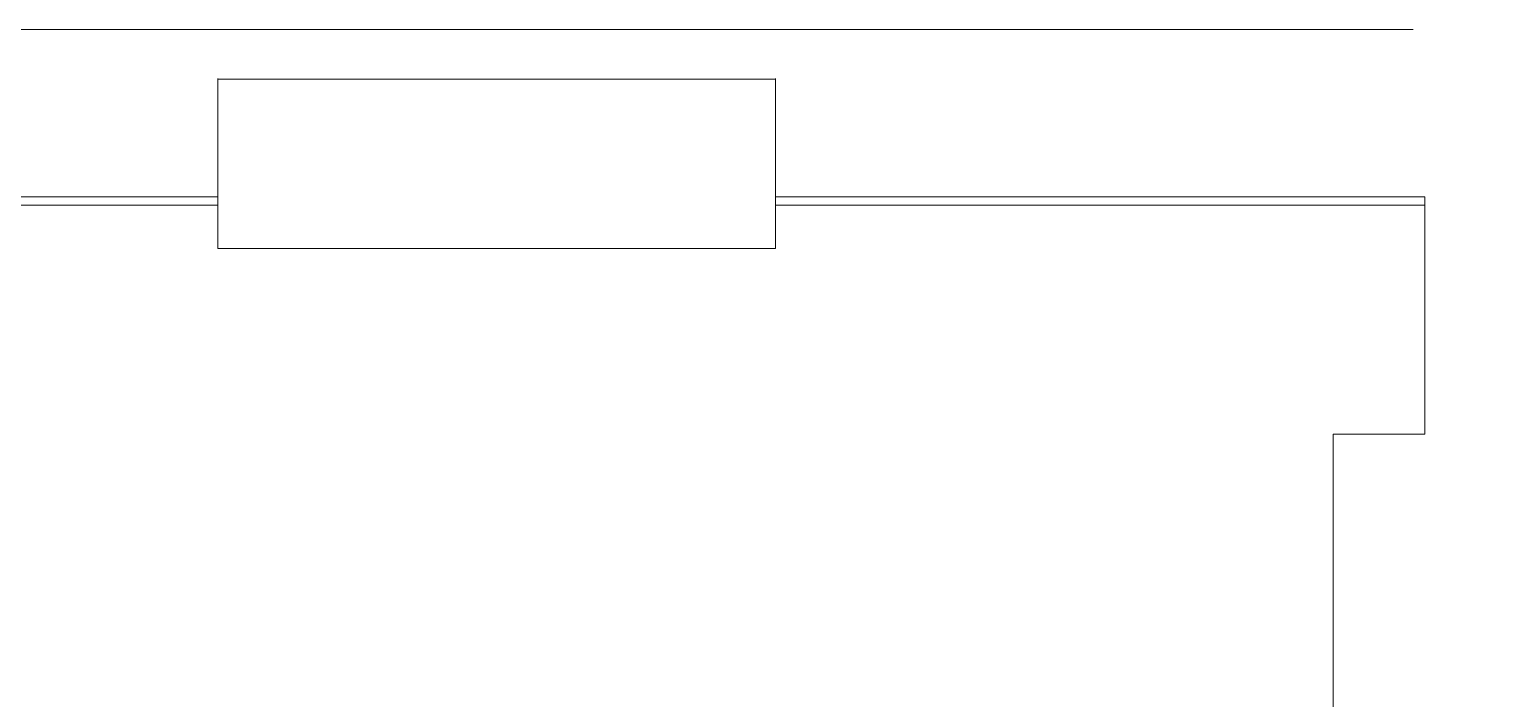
# Model space of a CAD drawing. Header units: millimetres. Extents: x 1359 to 3577, y 1333 to 3557.
# Drawn here: x 2882.51 to 2901.07, y 3309.29 to 3317.68 of the extents above; entities that cross this region are included whole.
import ezdxf

# ---------------------------------------------------------------- set-up
doc = ezdxf.new("R2010")
doc.units = ezdxf.units.MM
doc.set_wipeout_variables(frame=1)
doc.layers.add('000-PI-Oprema', color=30, linetype='Continuous', lineweight=5)
doc.layers.add('002-PI-Kabelska kanalica', color=150, linetype='Continuous')

# ---------------------------------------------------------------- blocks, each defined once
blk = doc.blocks.new('S7-1500 DQ HF - 6ES7522-1BL01-0AB0')
blk.add_wipeout([(0, 147), (34.8, 147), (34.8, 0), (0, 0)])
at = {"layer": '000-PI-Oprema', "color": 0, "linetype": 'ByBlock', "lineweight": 0}
for p, q in [((5.9, 134.6), (28.9, 134.6)), ((20.9, 133.978), (13.9, 133.978)), ((13.9, 132.5), (5.75, 132.5)), ((13.9, 132.394), (5.75, 132.394)), ((13.9, 132.394), (13.9, 132.5)), ((13.9, 131.851), (13.9, 132.394)), ((20.9, 132.5), (20.9, 132.394)), ((29.05, 132.5), (20.9, 132.5)), ((20.9, 132.394), (20.9, 131.851)), ((29.05, 132.394), (20.9, 132.394)), ((29.05, 129.52), (29.05, 132.5)), ((20.9, 131.851), (13.9, 131.851)), ((29.05, 129.52), (27.9, 129.52))]:
    blk.add_line(p, q, dxfattribs=at)
for points in [[(28.9, 134.6), (28.901, 134.6), (28.902, 134.6), (28.904, 134.6)], [(13.9, 133.984), (13.9, 133.489), (13.9, 132.995), (13.9, 132.5)], [(20.9, 132.5), (20.9, 132.995), (20.9, 133.489), (20.9, 133.984)]]:
    blk.add_open_spline(points, degree=3, dxfattribs=at)
blk.add_open_spline([(27.9, 129.52), (27.9, 127.497), (27.9, 118.948), (27.9, 105.802), (27.9, 91.235), (27.9, 77.025), (27.9, 62.731), (27.9, 47.245), (27.9, 34.486), (27.9, 25.605), (27.9, 21.348), (27.9, 20.55)], degree=3, knots=[0, 0, 0, 0, 0.055935, 0.236292, 0.362833, 0.457376, 0.627551, 0.756032, 0.883059, 0.978086, 1, 1, 1, 1], dxfattribs=at)
blk = doc.blocks.new('6ES7590-1AB60-0AA0-montažna za 1500')
for p, q in [((46379.794, 47129.805), (46179.794, 47129.805)), ((46379.794, 47128.41), (46179.794, 47128.41))]:
    blk.add_line(p, q)

msp = doc.modelspace()

# ---------------------------------------------------------------- block references
msp.add_blockref('6ES7590-1AB60-0AA0-montažna za 1500', (-43423.223, -43814.604))

# ---------------------------------------------------------------- next in the draw order: block references
at = {"layer": '002-PI-Kabelska kanalica', "color": 0, "linetype": 'ByBlock', "lineweight": 0}
msp.add_blockref('S7-1500 DQ HF - 6ES7522-1BL01-0AB0', (2870.971, 3183.083), dxfattribs=at)

doc.saveas('drawing.dxf')
